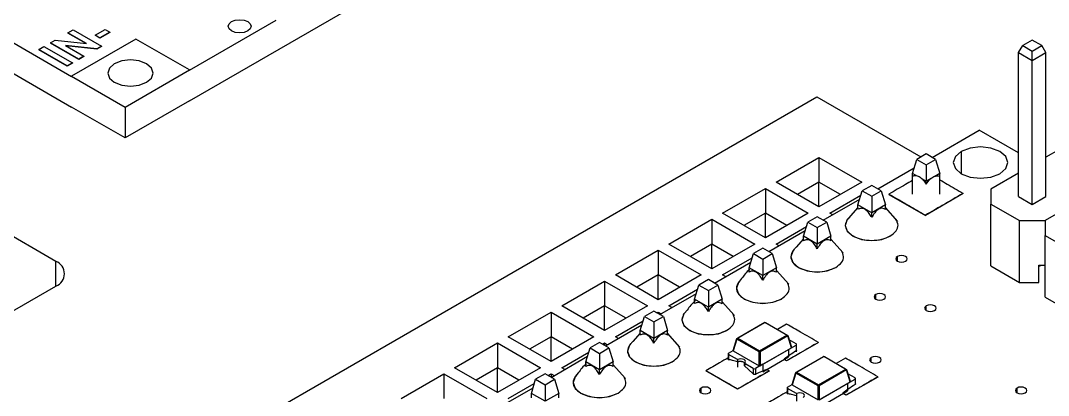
# Model space of a CAD drawing. Header units: millimetres. Extents: x 53 to 380, y 29 to 265.
# Drawn here: x 289.72 to 306.67, y 113.58 to 119.77 of the extents above; entities that cross this region are included whole.
import ezdxf

# ---------------------------------------------------------------- set-up
doc = ezdxf.new("R2010")
doc.units = ezdxf.units.MM

msp = doc.modelspace()

# ---------------------------------------------------------------- linework, layer by layer
at = {"color": 7, "linetype": 'Continuous', "lineweight": 25}
for p, q in [((292.501, 118.4403), (304.619, 125.4359)), ((283.8389, 122.7224), (290.5564, 118.8445)), ((283.8389, 122.2162), (290.5564, 118.3382)), ((292.501, 118.9465), (293.9329, 119.7732)), ((290.4991, 119.5637), (290.5831, 119.6121)), ((290.8069, 119.386), (290.4991, 119.5637)), ((290.4991, 119.5637), (290.4991, 119.5596)), ((290.7982, 119.3869), (290.4991, 119.5596)), ((290.5831, 119.6121), (291.0508, 119.3421)), ((290.9489, 119.5256), (291.1108, 119.6191)), ((291.1887, 119.5741), (291.0268, 119.4806)), ((291.1887, 119.57), (291.0268, 119.4765)), ((291.1108, 119.6191), (291.1887, 119.5741)), ((291.1887, 119.5741), (291.1887, 119.57)), ((290.3001, 115.7917), (283.9362, 119.4656)), ((290.2113, 119.3975), (290.2869, 119.4412)), ((290.2113, 119.3975), (290.2113, 119.3934)), ((290.679, 119.1275), (290.2113, 119.3975)), ((290.679, 119.1234), (290.2113, 119.3934)), ((290.2869, 119.4412), (290.8069, 119.386)), ((291.6171, 119.4607), (290.5564, 118.8484)), ((290.9489, 119.5256), (290.9489, 119.5215)), ((291.0268, 119.4806), (290.9489, 119.5256)), ((291.0268, 119.4765), (290.9489, 119.5215)), ((291.0268, 119.4806), (291.0268, 119.4765)), ((292.501, 118.9504), (291.6171, 119.4607)), ((306.4045, 119.441), (306.2489, 119.3512)), ((306.56, 119.3512), (306.4045, 119.441)), ((290.0194, 119.2868), (290.1034, 119.3352)), ((290.0194, 119.2868), (290.0194, 119.2827)), ((290.4871, 119.0167), (290.0194, 119.2868)), ((290.4871, 119.0127), (290.0194, 119.2827)), ((290.1034, 119.3352), (290.5711, 119.0652)), ((290.9746, 119.2982), (290.4561, 119.3531)), ((290.4561, 119.3531), (290.763, 119.176)), ((290.9746, 119.2941), (290.4648, 119.3481)), ((291.0508, 119.3421), (290.9746, 119.2982)), ((291.0508, 119.3381), (290.9746, 119.2941)), ((290.9746, 119.2982), (290.9746, 119.2941)), ((291.0508, 119.3421), (291.0508, 119.3381)), ((306.1782, 119.2391), (306.2489, 119.3512)), ((306.1782, 119.2391), (306.4045, 119.1084)), ((306.1782, 116.8608), (306.1782, 119.2391)), ((306.2489, 119.3512), (306.4045, 119.2614)), ((306.4045, 119.2614), (306.56, 119.3512)), ((306.4045, 119.1084), (306.4045, 119.2614)), ((306.4045, 119.1084), (306.6307, 119.2391)), ((306.6307, 119.2391), (306.56, 119.3512)), ((306.6307, 116.8608), (306.6307, 119.2391)), ((290.5711, 119.0652), (290.4871, 119.0167)), ((290.5711, 119.0611), (290.4871, 119.0127)), ((290.5711, 119.0652), (290.5711, 119.0611)), ((290.763, 119.176), (290.679, 119.1275)), ((290.763, 119.1719), (290.679, 119.1234)), ((290.679, 119.1275), (290.679, 119.1234)), ((290.763, 119.176), (290.763, 119.1719)), ((306.4045, 116.7302), (306.4045, 119.1084)), ((290.4871, 119.0167), (290.4871, 119.0127)), ((291.4403, 118.3381), (292.501, 118.9504)), ((292.501, 118.9465), (292.501, 118.9504)), ((290.5564, 118.8484), (291.4403, 118.3381)), ((290.5564, 118.8445), (290.5564, 118.8484)), ((286.305, 108.9555), (302.8513, 118.5074)), ((292.501, 118.4405), (291.4403, 117.8282)), ((292.5008, 118.4404), (292.501, 118.4403)), ((292.501, 118.4405), (292.501, 118.4403)), ((302.8513, 118.5074), (304.5692, 117.5157)), ((291.4403, 117.8282), (290.5564, 118.3384)), ((290.5564, 118.3384), (290.5564, 118.3382)), ((290.5564, 118.3382), (290.5566, 118.3383)), ((291.4403, 118.3381), (291.4403, 117.8282)), ((304.7535, 117.5077), (305.5312, 117.9566)), ((306.1782, 117.5831), (305.5312, 117.9566)), ((307.0762, 117.767), (306.6307, 117.5098)), ((302.1795, 117.0991), (302.8866, 117.5073)), ((302.8866, 117.5073), (303.5937, 117.0991)), ((302.8866, 117.5073), (302.8866, 117.0991)), ((304.6544, 117.5649), (304.4988, 117.4751)), ((304.8099, 117.4751), (304.6544, 117.5649)), ((303.8554, 116.9892), (304.4564, 117.3362)), ((304.4281, 117.2435), (304.4988, 117.4751)), ((304.4988, 117.4751), (304.6544, 117.3853)), ((304.6544, 117.3853), (304.8099, 117.4751)), ((304.6544, 117.3853), (304.6544, 117.1129)), ((304.8099, 117.4751), (304.8807, 117.2435)), ((304.4914, 117.2069), (304.4281, 117.2435)), ((304.4281, 116.9035), (304.4281, 117.2435)), ((304.8807, 117.2435), (304.7966, 117.195)), ((304.8807, 116.9035), (304.8807, 117.2435)), ((306.1782, 117.2486), (305.7186, 116.9832)), ((301.2956, 116.5889), (302.0027, 116.9971)), ((302.0027, 116.9971), (302.7098, 116.5889)), ((302.0027, 116.9971), (302.0027, 116.5889)), ((302.8866, 116.6909), (302.1795, 117.0991)), ((302.8866, 117.0991), (302.5331, 116.895)), ((303.5937, 117.0991), (302.8866, 116.6909)), ((303.2401, 116.895), (302.8866, 117.0991)), ((302.8866, 116.6909), (302.8866, 117.0991)), ((303.7564, 117.0464), (303.6008, 116.9566)), ((303.9119, 116.9566), (303.7564, 117.0464)), ((304.6544, 117.1129), (304.5895, 117.1504)), ((304.7305, 117.1568), (304.6544, 117.1129)), ((304.6544, 117.0671), (304.6544, 117.1129)), ((303.0634, 116.5889), (303.5795, 116.8868)), ((303.5301, 116.7251), (303.6008, 116.9566)), ((303.6008, 116.9566), (303.7564, 116.8668)), ((303.7564, 116.8668), (303.9119, 116.9566)), ((303.7564, 116.8668), (303.7564, 116.5945)), ((303.9119, 116.9566), (303.9826, 116.7251)), ((304.0407, 116.9021), (304.0407, 116.8981)), ((304.0407, 116.8981), (304.6435, 116.5501)), ((305.2665, 116.9098), (304.6435, 116.5501)), ((305.2665, 116.9138), (305.2665, 116.9098)), ((305.7186, 116.9832), (305.7186, 116.7383)), ((306.1782, 116.8608), (306.4045, 116.7302)), ((306.4045, 116.7302), (306.6307, 116.8608)), ((302.9574, 116.4708), (303.5584, 116.8178)), ((303.7564, 116.5945), (303.5301, 116.7251)), ((303.5301, 116.6511), (303.5301, 116.7251)), ((303.9826, 116.7251), (303.7564, 116.5945)), ((303.9826, 116.6494), (303.9826, 116.7251)), ((304.1862, 116.4517), (303.9829, 116.6791)), ((305.7186, 116.7383), (306.1923, 116.4648)), ((305.7186, 115.7176), (305.7186, 116.7383)), ((307.0762, 116.7302), (306.6166, 116.4648)), ((300.4117, 116.0786), (301.1188, 116.4868)), ((301.1188, 116.4868), (301.826, 116.0786)), ((301.1188, 116.4868), (301.1188, 116.0786)), ((302.0027, 116.1807), (301.2956, 116.5889)), ((302.0027, 116.5889), (301.6492, 116.3848)), ((302.7098, 116.5889), (302.0027, 116.1807)), ((302.3563, 116.3848), (302.0027, 116.5889)), ((302.0027, 116.1807), (302.0027, 116.5889)), ((302.8583, 116.528), (302.7028, 116.4382)), ((303.0139, 116.4382), (302.8583, 116.528)), ((303.1126, 116.5604), (303.0634, 116.5889)), ((303.7564, 116.5188), (303.7564, 116.5945)), ((304.6435, 116.5541), (304.6435, 116.5501)), ((302.1795, 116.0786), (302.6814, 116.3684)), ((302.6321, 116.2067), (302.7028, 116.4382)), ((302.7028, 116.4382), (302.8583, 116.3484)), ((302.8583, 116.3484), (303.0139, 116.4382)), ((302.8583, 116.3484), (302.8583, 116.076)), ((303.0139, 116.4382), (303.0846, 116.2067)), ((306.1923, 115.4441), (306.1923, 116.4648)), ((306.1923, 116.4648), (306.6166, 116.4648)), ((306.6166, 116.4648), (306.6166, 116.2199)), ((302.0594, 115.9524), (302.6604, 116.2993)), ((302.8583, 116.076), (302.6321, 116.2067)), ((302.6321, 116.1327), (302.6321, 116.2067)), ((303.0846, 116.2067), (302.8583, 116.076)), ((303.0846, 116.131), (303.0846, 116.2067)), ((303.2882, 115.9333), (303.0848, 116.1607)), ((304.0628, 116.2123), (304.0628, 116.2081)), ((306.6166, 116.2199), (307.0904, 115.9464)), ((306.6166, 115.1992), (306.6166, 116.2199)), ((299.5279, 115.5684), (300.235, 115.9766)), ((300.235, 115.9766), (300.9421, 115.5684)), ((300.235, 115.9766), (300.235, 115.5683)), ((301.1188, 115.6704), (300.4117, 116.0786)), ((301.1188, 116.0786), (300.7653, 115.8745)), ((301.826, 116.0786), (301.1188, 115.6704)), ((301.4724, 115.8745), (301.1188, 116.0786)), ((301.1188, 115.6704), (301.1188, 116.0786)), ((301.9603, 116.0096), (301.8047, 115.9198)), ((302.1159, 115.9198), (301.9603, 116.0096)), ((302.2288, 116.0502), (302.1795, 116.0786)), ((302.8583, 116.0003), (302.8583, 116.076)), ((301.2956, 115.5684), (301.7834, 115.85)), ((301.734, 115.6883), (301.8047, 115.9198)), ((301.8047, 115.9198), (301.9603, 115.83)), ((301.9603, 115.83), (302.1159, 115.9198)), ((301.9603, 115.83), (301.9603, 115.5576)), ((302.1159, 115.9198), (302.1866, 115.6883)), ((301.1614, 115.434), (301.7623, 115.7809)), ((301.9603, 115.5576), (301.734, 115.6883)), ((301.734, 115.6143), (301.734, 115.6883)), ((302.1866, 115.6883), (301.9603, 115.5576)), ((302.1866, 115.6125), (302.1866, 115.6883)), ((302.3902, 115.4149), (302.1868, 115.6423)), ((303.1648, 115.6938), (303.1648, 115.6897)), ((305.7186, 115.7176), (306.1923, 115.4441)), ((306.5105, 115.7299), (306.6166, 115.7299)), ((306.5105, 115.4441), (306.5105, 115.7299)), ((306.5105, 115.7104), (306.564, 115.7299)), ((298.644, 115.0581), (299.3511, 115.4663)), ((299.3511, 115.4663), (300.0582, 115.0581)), ((299.3511, 115.4663), (299.3511, 115.0581)), ((300.235, 115.1602), (299.5279, 115.5684)), ((300.235, 115.5683), (299.8814, 115.3643)), ((300.9421, 115.5684), (300.235, 115.1602)), ((300.5885, 115.3643), (300.235, 115.5683)), ((300.235, 115.1602), (300.235, 115.5683)), ((301.0623, 115.4912), (300.9067, 115.4014)), ((301.2178, 115.4014), (301.0623, 115.4912)), ((301.1121, 115.4624), (301.1188, 115.4663)), ((301.1188, 115.4663), (301.1681, 115.4379)), ((301.1188, 115.4663), (301.1188, 115.4585)), ((301.3449, 115.5399), (301.2956, 115.5684)), ((301.6107, 115.5069), (301.5571, 115.4462)), ((301.9603, 115.4819), (301.9603, 115.5576)), ((289.2395, 114.7712), (290.3001, 115.3835)), ((300.4117, 115.0581), (300.8854, 115.3316)), ((300.836, 115.1698), (300.9067, 115.4014)), ((300.9067, 115.4014), (301.0623, 115.3116)), ((301.0623, 115.3116), (301.2178, 115.4014)), ((301.0623, 115.3116), (301.0623, 115.0392)), ((301.2178, 115.4014), (301.2886, 115.1698)), ((306.1923, 115.4441), (306.5105, 115.4441)), ((300.2633, 114.9156), (300.8643, 115.2625)), ((301.0623, 115.0392), (300.836, 115.1698)), ((300.836, 115.0959), (300.836, 115.1698)), ((301.2886, 115.1698), (301.0623, 115.0392)), ((301.2886, 115.0941), (301.2886, 115.1698)), ((301.4922, 114.8965), (301.2888, 115.1238)), ((302.2668, 115.1754), (302.2668, 115.1713)), ((306.6166, 115.1992), (307.0904, 114.9257)), ((297.7601, 114.5479), (298.4672, 114.9561)), ((298.4672, 114.9561), (299.1743, 114.5479)), ((298.4672, 114.9561), (298.4672, 114.5478)), ((299.3511, 114.6499), (298.644, 115.0581)), ((299.3511, 115.0581), (298.9976, 114.854)), ((300.0582, 115.0581), (299.3511, 114.6499)), ((299.7046, 114.854), (299.3511, 115.0581)), ((299.3511, 114.6499), (299.3511, 115.0581)), ((300.1643, 114.9728), (300.0087, 114.883)), ((300.3198, 114.883), (300.1643, 114.9728)), ((300.2141, 114.944), (300.235, 114.9561)), ((300.235, 114.9561), (300.2842, 114.9276)), ((300.235, 114.9561), (300.235, 114.9319)), ((300.461, 115.0297), (300.4117, 115.0581)), ((300.7127, 114.9885), (300.6659, 114.9355)), ((301.0623, 114.9635), (301.0623, 115.0392)), ((299.5279, 114.5479), (299.9874, 114.8131)), ((299.938, 114.6514), (300.0087, 114.883)), ((300.0087, 114.883), (300.1643, 114.7932)), ((300.1643, 114.7932), (300.3198, 114.883)), ((300.1643, 114.7932), (300.1643, 114.5208)), ((300.3198, 114.883), (300.3905, 114.6514)), ((299.3653, 114.3972), (299.9663, 114.7441)), ((300.1643, 114.5208), (299.938, 114.6514)), ((299.938, 114.5775), (299.938, 114.6514)), ((300.3905, 114.6514), (300.1643, 114.5208)), ((300.3905, 114.5757), (300.3905, 114.6514)), ((301.3688, 114.657), (301.3688, 114.6529)), ((301.5328, 114.5196), (301.9887, 114.7827)), ((301.9961, 114.7835), (301.5455, 114.5234)), ((301.9961, 114.7835), (301.9887, 114.7827)), ((302.3583, 114.5745), (301.9961, 114.7835)), ((301.9961, 114.7835), (302.0033, 114.7828)), ((302.0033, 114.7828), (302.3707, 114.5707)), ((302.3525, 114.7575), (302.1998, 114.6694)), ((296.8762, 114.0376), (297.5833, 114.4458)), ((297.5833, 114.4458), (298.2904, 114.0376)), ((297.5833, 114.4458), (297.5833, 114.0376)), ((298.4672, 114.1397), (297.7601, 114.5479)), ((298.4672, 114.5478), (298.1137, 114.3437)), ((299.1743, 114.5479), (298.4672, 114.1397)), ((298.8207, 114.3437), (298.4672, 114.5478)), ((298.4672, 114.1397), (298.4672, 114.5478)), ((299.2662, 114.4543), (299.1107, 114.3645)), ((299.4218, 114.3645), (299.2662, 114.4543)), ((299.316, 114.4256), (299.3511, 114.4458)), ((299.3511, 114.4458), (299.4003, 114.4174)), ((299.3511, 114.4458), (299.3511, 114.4054)), ((299.5771, 114.5194), (299.5279, 114.5479)), ((300.1643, 114.4451), (300.1643, 114.5208)), ((300.5941, 114.3781), (300.3905, 114.6057)), ((301.4729, 114.3235), (301.5328, 114.5196)), ((301.5331, 114.5111), (301.4732, 114.315)), ((301.5328, 114.5196), (301.5455, 114.5234)), ((301.5328, 114.5196), (301.5331, 114.5111)), ((301.5331, 114.5111), (301.5455, 114.5234)), ((301.9005, 114.299), (301.5331, 114.5111)), ((301.5455, 114.5234), (301.9077, 114.3144)), ((301.9077, 114.3144), (302.3583, 114.5745)), ((302.371, 114.5623), (301.9151, 114.2991)), ((302.8765, 114.451), (302.3532, 114.1489)), ((302.3583, 114.5745), (302.371, 114.5623)), ((302.3583, 114.5745), (302.3707, 114.5707)), ((302.371, 114.5623), (302.3707, 114.5707)), ((302.3707, 114.5707), (302.4306, 114.3746)), ((302.4309, 114.3662), (302.371, 114.5623)), ((302.5087, 114.4316), (302.3928, 114.4985)), ((302.8765, 114.455), (302.8765, 114.451)), ((298.644, 114.0376), (299.0893, 114.2947)), ((299.04, 114.133), (299.1107, 114.3645)), ((299.1107, 114.3645), (299.2662, 114.2747)), ((299.2662, 114.2747), (299.4218, 114.3645)), ((299.4218, 114.3645), (299.4925, 114.133)), ((301.3951, 114.2785), (301.4729, 114.3235)), ((301.4732, 114.315), (301.4729, 114.3235)), ((301.4732, 114.315), (301.9005, 114.0683)), ((301.9005, 114.299), (301.9077, 114.3144)), ((301.9005, 114.299), (301.9151, 114.2991)), ((301.9005, 114.0683), (301.9005, 114.299)), ((301.9151, 114.2991), (301.9077, 114.3144)), ((301.9151, 114.0685), (302.4309, 114.3662)), ((301.9151, 114.2991), (301.9151, 114.0685)), ((301.9607, 114.0948), (302.385, 114.3397)), ((302.385, 114.3397), (302.5087, 114.4112)), ((302.385, 114.3397), (302.385, 114.2172)), ((302.4306, 114.3746), (302.4309, 114.3662)), ((302.5161, 114.3287), (302.5161, 114.4214)), ((302.5161, 114.2989), (302.5161, 114.328)), ((298.4673, 113.8787), (299.0683, 114.2257)), ((299.2662, 114.0024), (299.04, 114.133)), ((299.04, 114.0591), (299.04, 114.133)), ((299.2662, 114.2747), (299.2662, 114.0024)), ((299.4925, 114.133), (299.2662, 114.0024)), ((299.4925, 114.0573), (299.4925, 114.133)), ((300.4707, 114.1386), (300.4707, 114.1345)), ((301.3877, 114.2683), (301.3877, 114.1727)), ((301.5453, 114.1713), (301.3951, 114.2581)), ((301.5453, 114.1713), (301.5453, 114.0489)), ((301.8016, 114.0234), (301.6514, 114.1101)), ((301.6514, 114.1101), (301.6514, 114.0723)), ((301.9607, 113.9723), (302.385, 114.2172)), ((302.3099, 114.178), (302.3099, 114.1739)), ((302.3532, 114.1489), (302.3099, 114.1739)), ((302.3532, 114.1529), (302.3532, 114.1489)), ((302.5051, 113.9583), (302.961, 114.2214)), ((302.9684, 114.2223), (302.5178, 113.9622)), ((302.9684, 114.2223), (302.961, 114.2214)), ((303.3305, 114.0132), (302.9684, 114.2223)), ((302.9684, 114.2223), (302.9755, 114.2216)), ((302.9755, 114.2216), (303.343, 114.0094)), ((303.324, 114.1967), (303.1713, 114.1086)), ((297.5833, 113.6294), (296.8762, 114.0376)), ((297.5833, 114.0376), (297.2298, 113.8335)), ((298.2904, 114.0376), (297.5833, 113.6294)), ((297.9368, 113.8335), (297.5833, 114.0376)), ((297.5833, 113.6294), (297.5833, 114.0376)), ((298.6932, 114.0092), (298.644, 114.0376)), ((298.9166, 113.9516), (298.8699, 113.8987)), ((299.2662, 113.9267), (299.2662, 114.0024)), ((299.6961, 113.8596), (299.4925, 114.0872)), ((301.0196, 113.988), (301.0196, 113.984)), ((301.5436, 113.6815), (301.0196, 113.984)), ((302.0636, 113.9817), (301.5436, 113.6815)), ((301.801, 113.9365), (301.6514, 114.0723)), ((301.9607, 114.0948), (301.837, 114.0234)), ((301.9151, 114.0685), (301.9005, 114.0683)), ((301.9607, 114.0948), (301.9607, 113.9854)), ((302.0636, 113.9857), (302.0636, 113.9817)), ((302.4452, 113.7622), (302.5051, 113.9583)), ((302.5053, 113.9499), (302.4454, 113.7538)), ((302.5051, 113.9583), (302.5178, 113.9622)), ((302.5051, 113.9583), (302.5053, 113.9499)), ((302.5053, 113.9499), (302.5178, 113.9622)), ((302.8728, 113.7377), (302.5053, 113.9499)), ((302.5178, 113.9622), (302.88, 113.7531)), ((302.88, 113.7531), (303.3305, 114.0132)), ((303.3432, 114.001), (302.8874, 113.7378)), ((303.3305, 114.0132), (303.3432, 114.001)), ((303.3305, 114.0132), (303.343, 114.0094)), ((303.3432, 114.001), (303.343, 114.0094)), ((303.343, 114.0094), (303.4029, 113.8133)), ((303.4031, 113.8049), (303.3432, 114.001)), ((303.481, 113.8703), (303.3651, 113.9372)), ((295.9923, 113.5274), (296.6994, 113.9356)), ((296.6994, 113.9356), (297.4065, 113.5274)), ((296.6994, 113.9356), (296.6994, 113.5273)), ((297.7601, 113.5274), (298.1913, 113.7763)), ((298.1419, 113.6146), (298.2126, 113.8461)), ((298.3682, 113.9359), (298.2126, 113.8461)), ((298.2126, 113.8461), (298.3682, 113.7563)), ((298.5238, 113.8461), (298.3682, 113.9359)), ((298.3682, 113.7563), (298.5238, 113.8461)), ((298.418, 113.9072), (298.4672, 113.9356)), ((298.4672, 113.9356), (298.5165, 113.9071)), ((298.4672, 113.9356), (298.4672, 113.8788)), ((298.5238, 113.8461), (298.5945, 113.6146)), ((302.8874, 113.5072), (303.4031, 113.8049)), ((302.933, 113.5335), (303.3573, 113.7784)), ((303.8582, 113.8843), (303.3349, 113.5822)), ((303.3573, 113.7784), (303.481, 113.8499)), ((303.3573, 113.7784), (303.3573, 113.656)), ((303.4029, 113.8133), (303.4031, 113.8049)), ((303.4883, 113.7716), (303.4883, 113.8601)), ((303.8582, 113.8883), (303.8582, 113.8843)), ((297.5692, 113.3603), (298.1702, 113.7073)), ((298.3682, 113.484), (298.1419, 113.6146)), ((298.1419, 113.5406), (298.1419, 113.6146)), ((298.3682, 113.7563), (298.3682, 113.484)), ((298.5945, 113.6146), (298.3682, 113.484)), ((298.5945, 113.5389), (298.5945, 113.6146)), ((299.5727, 113.6202), (299.5727, 113.616)), ((301.5436, 113.6855), (301.5436, 113.6815)), ((302.36, 113.707), (302.36, 113.6113)), ((302.3673, 113.7172), (302.4452, 113.7622)), ((302.5176, 113.6101), (302.3673, 113.6968)), ((302.4454, 113.7538), (302.4452, 113.7622)), ((302.4454, 113.7538), (302.8728, 113.507)), ((302.5176, 113.6101), (302.5176, 113.4876)), ((302.8728, 113.7377), (302.88, 113.7531)), ((302.8728, 113.7377), (302.8874, 113.7378)), ((302.8728, 113.507), (302.8728, 113.7377)), ((302.8874, 113.7378), (302.88, 113.7531)), ((302.8874, 113.7378), (302.8874, 113.5072)), ((302.933, 113.411), (303.3573, 113.656)), ((303.2822, 113.6167), (303.2822, 113.6126)), ((303.3349, 113.5822), (303.2822, 113.6126)), ((303.3349, 113.5862), (303.3349, 113.5822))]:
    msp.add_line(p, q, dxfattribs=at)
at = {"color": 8, "linetype": 'Continuous', "lineweight": 25}
for p, q in [((305.2334, 117.606), (305.2334, 117.2387)), ((304.1806, 115.7954), (304.1806, 115.873)), ((290.3001, 115.3835), (290.3001, 115.7917)), ((303.8236, 115.1679), (303.8236, 115.2455)), ((304.6565, 114.9825), (304.6565, 115.06)), ((302.5087, 114.4112), (302.5087, 114.3153)), ((301.3951, 114.2581), (301.3951, 114.1689)), ((303.7492, 114.1302), (303.7492, 114.2077)), ((301.8016, 114.0234), (301.8016, 113.9363)), ((301.837, 114.0234), (301.837, 113.9267)), ((303.481, 113.8499), (303.481, 113.7582)), ((300.9425, 113.6246), (300.9425, 113.7022)), ((302.3673, 113.6968), (302.3673, 113.6074)), ((306.1536, 113.6246), (306.1536, 113.7022))]:
    msp.add_line(p, q, dxfattribs=at)
at = {"color": 7, "linetype": 'Continuous', "lineweight": 25, "flags": 128}
for points in [[(293.1981, 119.5939), (293.1575, 119.629), (293.1432, 119.6705), (293.1575, 119.7119), (293.1981, 119.747), (293.259, 119.7705), (293.3307, 119.7787), (293.4025, 119.7705), (293.4633, 119.747)], [(293.4633, 119.747), (293.504, 119.7119), (293.5182, 119.6705), (293.504, 119.629), (293.4633, 119.5939), (293.4025, 119.5705), (293.3307, 119.5622), (293.259, 119.5705), (293.1981, 119.5939)], [(291.2635, 118.7463), (291.3852, 118.6994), (291.5287, 118.6829), (291.6722, 118.6994), (291.7939, 118.7463), (291.8752, 118.8165), (291.9037, 118.8994), (291.8752, 118.9822), (291.7939, 119.0525), (291.6722, 119.0994), (291.5287, 119.1159), (291.3852, 119.0994), (291.2635, 119.0525), (291.1823, 118.9822), (291.1537, 118.8994), (291.1823, 118.8165), (291.2635, 118.7463)], [(305.8698, 117.2387), (305.9674, 117.3229), (306.0016, 117.4224), (305.9674, 117.5218), (305.8698, 117.606), (305.7238, 117.6624), (305.5516, 117.6821), (305.3794, 117.6624), (305.2334, 117.606)], [(305.2334, 117.606), (305.1359, 117.5218), (305.1016, 117.4224), (305.1359, 117.3229), (305.2334, 117.2387), (305.3794, 117.1824), (305.5516, 117.1626), (305.7238, 117.1824), (305.8698, 117.2387)], [(303.5288, 116.6821), (303.4067, 116.5437), (303.36, 116.4908)], [(303.3778, 116.5095), (303.3541, 116.4815), (303.321, 116.3855), (303.3541, 116.2895), (303.4483, 116.2081), (303.5893, 116.1538), (303.7556, 116.1347), (303.9219, 116.1538), (304.0628, 116.2081)], [(302.6308, 116.1637), (302.5087, 116.0253), (302.462, 115.9723)], [(302.4798, 115.9911), (302.4561, 115.9631), (302.423, 115.8671), (302.4561, 115.7711), (302.5503, 115.6897), (302.6912, 115.6353), (302.8575, 115.6162), (303.0238, 115.6353), (303.1648, 115.6897)], [(304.1806, 115.873), (304.16, 115.8552), (304.1528, 115.8342), (304.16, 115.8132), (304.1806, 115.7954), (304.2114, 115.7836), (304.2478, 115.7794), (304.2841, 115.7836), (304.3149, 115.7954)], [(304.3149, 115.7954), (304.3355, 115.8132), (304.3428, 115.8342), (304.3355, 115.8552), (304.3149, 115.873), (304.2841, 115.8849), (304.2478, 115.8891), (304.2114, 115.8849), (304.1806, 115.873)], [(301.5817, 115.4727), (301.558, 115.4447), (301.525, 115.3487), (301.558, 115.2527), (301.6522, 115.1713), (301.7932, 115.1169), (301.9595, 115.0978), (302.1258, 115.1169), (302.2668, 115.1713)], [(303.8236, 115.2455), (303.803, 115.2277), (303.7957, 115.2067), (303.803, 115.1857), (303.8236, 115.1679), (303.8544, 115.156), (303.8907, 115.1519), (303.9271, 115.156), (303.9579, 115.1679)], [(303.9579, 115.1679), (303.9785, 115.1857), (303.9857, 115.2067), (303.9785, 115.2277), (303.9579, 115.2455), (303.9271, 115.2574), (303.8907, 115.2615), (303.8544, 115.2574), (303.8236, 115.2455)], [(300.6837, 114.9542), (300.66, 114.9263), (300.6269, 114.8303), (300.66, 114.7343), (300.7542, 114.6529), (300.8952, 114.5985), (301.0615, 114.5794), (301.2278, 114.5985), (301.3688, 114.6529)], [(304.6565, 115.06), (304.6359, 115.0423), (304.6286, 115.0213), (304.6359, 115.0003), (304.6565, 114.9825), (304.6873, 114.9706), (304.7236, 114.9664), (304.76, 114.9706), (304.7908, 114.9825)], [(304.7908, 114.9825), (304.8114, 115.0003), (304.8186, 115.0213), (304.8114, 115.0423), (304.7908, 115.06), (304.76, 115.0719), (304.7236, 115.0761), (304.6873, 115.0719), (304.6565, 115.06)], [(299.9367, 114.6084), (299.8146, 114.4701), (299.7679, 114.4171)], [(299.7857, 114.4358), (299.762, 114.4078), (299.7289, 114.3118), (299.762, 114.2158), (299.8562, 114.1345), (299.9972, 114.0801), (300.1635, 114.061), (300.3298, 114.0801), (300.4707, 114.1345)], [(301.6514, 114.1101), (301.6676, 114.1242), (301.6733, 114.1407), (301.6676, 114.1573), (301.6514, 114.1713), (301.627, 114.1807), (301.5983, 114.184), (301.5696, 114.1807), (301.5453, 114.1713)], [(303.7492, 114.2077), (303.7286, 114.1899), (303.7214, 114.1689), (303.7286, 114.148), (303.7492, 114.1302), (303.78, 114.1183), (303.8164, 114.1141), (303.8528, 114.1183), (303.8836, 114.1302)], [(303.8836, 114.1302), (303.9042, 114.148), (303.9114, 114.1689), (303.9042, 114.1899), (303.8836, 114.2077), (303.8528, 114.2196), (303.8164, 114.2238), (303.78, 114.2196), (303.7492, 114.2077)], [(298.8877, 113.9174), (298.864, 113.8894), (298.8309, 113.7934), (298.864, 113.6974), (298.9582, 113.616), (299.0991, 113.5617), (299.2654, 113.5426), (299.4317, 113.5617), (299.5727, 113.616)], [(300.9425, 113.7022), (300.9219, 113.6844), (300.9146, 113.6634), (300.9219, 113.6424), (300.9425, 113.6246), (300.9733, 113.6127), (301.0096, 113.6086), (301.046, 113.6127), (301.0768, 113.6246)], [(301.0768, 113.6246), (301.0974, 113.6424), (301.1046, 113.6634), (301.0974, 113.6844), (301.0768, 113.7022), (301.046, 113.7141), (301.0096, 113.7182), (300.9733, 113.7141), (300.9425, 113.7022)], [(302.6237, 113.5488), (302.6399, 113.5629), (302.6456, 113.5794), (302.6399, 113.596), (302.6237, 113.6101), (302.5993, 113.6194), (302.5706, 113.6227), (302.5419, 113.6194), (302.5176, 113.6101)], [(306.1536, 113.7022), (306.133, 113.6844), (306.1258, 113.6634), (306.133, 113.6424), (306.1536, 113.6246), (306.1844, 113.6128), (306.2208, 113.6086), (306.2571, 113.6128), (306.2879, 113.6246)], [(306.2879, 113.6246), (306.3085, 113.6424), (306.3158, 113.6634), (306.3085, 113.6844), (306.2879, 113.7022), (306.2571, 113.7141), (306.2208, 113.7183), (306.1844, 113.7141), (306.1536, 113.7022)]]:
    msp.add_lwpolyline(points, dxfattribs=at)
at = {"color": 7, "linetype": 'Continuous', "lineweight": 25}
for centre, radius, start, end in [((290.2226, 115.5876), 0.2183, 290.78309, 69.21672), ((301.3989, 114.2683), 0.0109, 110.78424, 249.21668), ((302.5049, 114.4214), 0.0109, 290.78325, 69.21628), ((301.8193, 114.0575), 0.0384, 242.60967, 297.39033), ((303.4771, 113.8601), 0.0109, 290.78321, 69.21656), ((302.3712, 113.707), 0.0109, 110.78319, 249.21681)]:
    msp.add_arc(centre, radius, start, end, dxfattribs=at)
for points, knots in [([(304.4281, 117.1993), (304.4483, 117.2047), (304.4858, 117.2148), (304.5514, 117.1875), (304.6086, 117.1337), (304.6384, 117.0903), (304.6544, 117.0671)], [0, 0, 0, 0, 0.2965029, 0.5524542, 0.7605544, 1, 1, 1, 1]), ([(304.6544, 117.0671), (304.6747, 117.0948), (304.7127, 117.1466), (304.7774, 117.1937), (304.8343, 117.2081), (304.8646, 117.2014), (304.8807, 117.1978)], [0, 0, 0, 0, 0.2951029, 0.5542386, 0.7634711, 1, 1, 1, 1]), ([(304.4281, 117.1259), (304.3903, 117.1041), (304.2612, 117.0296), (304.132, 116.9549), (304.0407, 116.9021)], [0, 0, 0, 0, 0.2924892, 1, 1, 1, 1]), ([(304.8807, 117.1366), (304.9209, 117.1134), (305.0495, 117.0392), (305.1781, 116.9649), (305.2665, 116.9138)], [0, 0, 0, 0, 0.3125665, 1, 1, 1, 1]), ([(304.0407, 116.9021), (304.1532, 116.8372), (304.3541, 116.7213), (304.5551, 116.6052), (304.6435, 116.5541)], [0, 0, 0, 0, 0.5600001, 1, 1, 1, 1]), ([(305.2665, 116.9138), (305.1502, 116.8467), (304.9425, 116.7269), (304.7349, 116.6069), (304.6435, 116.5541)], [0, 0, 0, 0, 0.5599997, 1, 1, 1, 1]), ([(303.7564, 116.5188), (303.7428, 116.5407), (303.7176, 116.5814), (303.6742, 116.6321), (303.6257, 116.6651), (303.5749, 116.6711), (303.5459, 116.6582), (303.5301, 116.6511)], [0, 0, 0, 0, 0.21015079, 0.39033374, 0.55350202, 0.75715599, 1, 1, 1, 1]), ([(303.9826, 116.6494), (303.9691, 116.6558), (303.944, 116.6678), (303.9006, 116.669), (303.8517, 116.6456), (303.8011, 116.5915), (303.7721, 116.5444), (303.7564, 116.5188)], [0, 0, 0, 0, 0.2102104, 0.3898621, 0.5520093, 0.7557338, 1, 1, 1, 1]), ([(303.3541, 116.4856), (303.3384, 116.4539), (303.3069, 116.3903), (303.3444, 116.291), (303.44, 116.2077), (303.5851, 116.1517), (303.755, 116.1326), (303.9283, 116.1506), (304.018, 116.1917), (304.0628, 116.2123)], [0, 0, 0, 0, 0.142857, 0.2857143, 0.4285713, 0.5714286, 0.7142859, 0.8571429, 1, 1, 1, 1]), ([(304.0628, 116.2123), (304.0982, 116.2381), (304.1689, 116.2897), (304.2037, 116.3906), (304.1726, 116.454), (304.157, 116.4856)], [0, 0, 0, 0, 0.3333339, 0.6666666, 1, 1, 1, 1]), ([(302.8583, 116.0003), (302.8448, 116.0222), (302.8196, 116.0629), (302.7762, 116.1137), (302.7276, 116.1467), (302.6769, 116.1527), (302.6478, 116.1398), (302.6321, 116.1327)], [0, 0, 0, 0, 0.21015079, 0.39033374, 0.55350202, 0.75715599, 1, 1, 1, 1]), ([(303.0846, 116.131), (303.0711, 116.1374), (303.0459, 116.1494), (303.0025, 116.1506), (302.9537, 116.1271), (302.903, 116.0731), (302.8741, 116.026), (302.8583, 116.0003)], [0, 0, 0, 0, 0.2102104, 0.3898621, 0.5520099, 0.7557343, 1, 1, 1, 1]), ([(302.4561, 115.9672), (302.4403, 115.9355), (302.4089, 115.8719), (302.4464, 115.7725), (302.542, 115.6893), (302.6871, 115.6333), (302.8569, 115.6142), (303.0303, 115.6322), (303.12, 115.6733), (303.1648, 115.6938)], [0, 0, 0, 0, 0.1428571, 0.2857143, 0.4285714, 0.5714286, 0.7142858, 0.8571429, 1, 1, 1, 1]), ([(303.1648, 115.6938), (303.2002, 115.7197), (303.2709, 115.7713), (303.3056, 115.8722), (303.2746, 115.9356), (303.259, 115.9672)], [0, 0, 0, 0, 0.3333332, 0.6666669, 1, 1, 1, 1]), ([(301.7461, 115.6595), (301.7452, 115.6588), (301.6884, 115.6155), (301.6493, 115.5608), (301.6107, 115.5069)], [0, 0, 0, 0, 0.0143811, 1, 1, 1, 1]), ([(301.9603, 115.4819), (301.9468, 115.5038), (301.9216, 115.5445), (301.8781, 115.5953), (301.8296, 115.6283), (301.7789, 115.6343), (301.7498, 115.6213), (301.734, 115.6143)], [0, 0, 0, 0, 0.21015079, 0.39033374, 0.55350202, 0.75715599, 1, 1, 1, 1]), ([(302.1866, 115.6125), (302.173, 115.619), (302.1479, 115.631), (302.1045, 115.6321), (302.0557, 115.6087), (302.005, 115.5547), (301.9761, 115.5076), (301.9603, 115.4819)], [0, 0, 0, 0, 0.2102099, 0.3898622, 0.5520094, 0.7557338, 1, 1, 1, 1]), ([(301.558, 115.4488), (301.5423, 115.417), (301.5108, 115.3535), (301.5483, 115.2541), (301.644, 115.1709), (301.7891, 115.1149), (301.9589, 115.0958), (302.1323, 115.1138), (302.2219, 115.1549), (302.2668, 115.1754)], [0, 0, 0, 0, 0.1428571, 0.2857143, 0.4285714, 0.5714286, 0.7142858, 0.8571429, 1, 1, 1, 1]), ([(302.2668, 115.1754), (302.3021, 115.2013), (302.3729, 115.2529), (302.4076, 115.3538), (302.3765, 115.4171), (302.361, 115.4488)], [0, 0, 0, 0, 0.3333333, 0.6666666, 1, 1, 1, 1]), ([(300.848, 115.141), (300.8472, 115.1404), (300.7904, 115.0971), (300.7512, 115.0424), (300.7127, 114.9885)], [0, 0, 0, 0, 0.01438083, 1, 1, 1, 1]), ([(301.0623, 114.9635), (301.0487, 114.9854), (301.0236, 115.0261), (300.9801, 115.0768), (300.9316, 115.1099), (300.8808, 115.1158), (300.8518, 115.1029), (300.836, 115.0959)], [0, 0, 0, 0, 0.21015079, 0.39033374, 0.55350202, 0.75715599, 1, 1, 1, 1]), ([(301.2886, 115.0941), (301.275, 115.1006), (301.2499, 115.1126), (301.2065, 115.1137), (301.1577, 115.0903), (301.107, 115.0363), (301.0781, 114.9892), (301.0623, 114.9635)], [0, 0, 0, 0, 0.21021, 0.389862, 0.5520098, 0.755734, 1, 1, 1, 1]), ([(300.66, 114.9304), (300.6443, 114.8986), (300.6128, 114.8351), (300.6503, 114.7357), (300.746, 114.6525), (300.8911, 114.5965), (301.0609, 114.5773), (301.2343, 114.5954), (301.3239, 114.6365), (301.3688, 114.657)], [0, 0, 0, 0, 0.1428572, 0.2857143, 0.4285714, 0.5714286, 0.7142857, 0.8571429, 1, 1, 1, 1]), ([(301.3688, 114.657), (301.4041, 114.6828), (301.4748, 114.7345), (301.5096, 114.8354), (301.4785, 114.8987), (301.463, 114.9304)], [0, 0, 0, 0, 0.3333332, 0.6666667, 1, 1, 1, 1]), ([(302.8765, 114.455), (302.7787, 114.5115), (302.604, 114.6125), (302.4294, 114.7132), (302.3525, 114.7575)], [0, 0, 0, 0, 0.5599999, 1, 1, 1, 1]), ([(300.1643, 114.4451), (300.1507, 114.467), (300.1255, 114.5077), (300.0821, 114.5584), (300.0335, 114.5915), (299.9828, 114.5974), (299.9538, 114.5845), (299.938, 114.5775)], [0, 0, 0, 0, 0.21015079, 0.39033374, 0.55350202, 0.75715599, 1, 1, 1, 1]), ([(300.3905, 114.5757), (300.377, 114.5822), (300.3519, 114.5942), (300.3085, 114.5953), (300.2596, 114.5719), (300.209, 114.5179), (300.18, 114.4708), (300.1643, 114.4451)], [0, 0, 0, 0, 0.2102098, 0.389862, 0.5520096, 0.7557339, 1, 1, 1, 1]), ([(302.8765, 114.455), (302.7788, 114.3987), (302.6044, 114.2981), (302.43, 114.1973), (302.3532, 114.1529)], [0, 0, 0, 0, 0.5600001, 1, 1, 1, 1]), ([(299.762, 114.412), (299.7463, 114.3802), (299.7148, 114.3166), (299.7523, 114.2173), (299.8479, 114.134), (299.993, 114.0781), (300.1629, 114.0589), (300.3362, 114.0769), (300.4259, 114.118), (300.4707, 114.1386)], [0, 0, 0, 0, 0.1428571, 0.2857143, 0.4285713, 0.5714286, 0.7142857, 0.8571429, 1, 1, 1, 1]), ([(300.4707, 114.1386), (300.5061, 114.1644), (300.5768, 114.2161), (300.6116, 114.3169), (300.5805, 114.3803), (300.5649, 114.412)], [0, 0, 0, 0, 0.3333333, 0.6666667, 1, 1, 1, 1]), ([(302.5087, 114.3153), (302.4716, 114.2911), (302.4051, 114.2478), (302.339, 114.1994), (302.3099, 114.178)], [0, 0, 0, 0, 0.5588331, 1, 1, 1, 1]), ([(302.5157, 114.3287), (302.5158, 114.3282), (302.5164, 114.3252), (302.5143, 114.3201), (302.5106, 114.3169), (302.5087, 114.3153)], [0, 0, 0, 0, 0.095149, 0.5467258, 1, 1, 1, 1]), ([(301.3877, 114.2006), (301.3413, 114.1738), (301.2186, 114.103), (301.0958, 114.0321), (301.0196, 113.988)], [0, 0, 0, 0, 0.3785248, 1, 1, 1, 1]), ([(301.3951, 114.1689), (301.3928, 114.1692), (301.3886, 114.1699), (301.3882, 114.1718), (301.3881, 114.1727)], [0, 0, 0, 0, 0.54572743, 1, 1, 1, 1]), ([(301.5453, 114.1329), (301.517, 114.1429), (301.4655, 114.1613), (301.4169, 114.1665), (301.3951, 114.1689)], [0, 0, 0, 0, 0.550289, 1, 1, 1, 1]), ([(301.6514, 114.0723), (301.6555, 114.0743), (301.6632, 114.078), (301.6711, 114.0862), (301.6742, 114.0948), (301.6723, 114.1038), (301.6663, 114.1133), (301.6527, 114.1241), (301.6326, 114.1326), (301.6138, 114.1372), (301.5952, 114.1398), (301.5763, 114.1399), (301.5584, 114.1374), (301.5498, 114.1344), (301.5453, 114.1329)], [0, 0, 0, 0, 0.08105172, 0.1497923, 0.24995321, 0.3175474, 0.38178493, 0.49983712, 0.6182831, 0.68241404, 0.74970107, 0.85593753, 0.92329053, 1, 1, 1, 1]), ([(302.3532, 114.1529), (302.3451, 114.1576), (302.3307, 114.166), (302.3163, 114.1743), (302.3099, 114.178)], [0, 0, 0, 0, 0.5600013, 1, 1, 1, 1]), ([(303.8582, 113.8883), (303.7585, 113.9459), (303.5804, 114.0488), (303.4024, 114.1515), (303.324, 114.1967)], [0, 0, 0, 0, 0.56, 1, 1, 1, 1]), ([(299.052, 114.1042), (299.0512, 114.1036), (298.9943, 114.0603), (298.9552, 114.0056), (298.9166, 113.9516)], [0, 0, 0, 0, 0.01438083, 1, 1, 1, 1]), ([(299.2662, 113.9267), (299.2527, 113.9486), (299.2275, 113.9893), (299.1841, 114.04), (299.1355, 114.073), (299.0848, 114.079), (299.0557, 114.0661), (299.04, 114.0591)], [0, 0, 0, 0, 0.21015079, 0.39033374, 0.55350202, 0.75715599, 1, 1, 1, 1]), ([(299.4925, 114.0573), (299.479, 114.0638), (299.4538, 114.0757), (299.4104, 114.0769), (299.3616, 114.0535), (299.3109, 113.9995), (299.282, 113.9523), (299.2662, 113.9267)], [0, 0, 0, 0, 0.21021, 0.389862, 0.5520098, 0.755734, 1, 1, 1, 1]), ([(301.5436, 113.6855), (301.4458, 113.742), (301.2711, 113.843), (301.0964, 113.9437), (301.0196, 113.988)], [0, 0, 0, 0, 0.5599999, 1, 1, 1, 1]), ([(302.0636, 113.9857), (301.9665, 113.9297), (301.7932, 113.8298), (301.6198, 113.7296), (301.5436, 113.6855)], [0, 0, 0, 0, 0.56000005, 1, 1, 1, 1]), ([(301.837, 113.9267), (301.8339, 113.9257), (301.8276, 113.9236), (301.8168, 113.926), (301.8076, 113.9304), (301.8032, 113.9345), (301.801, 113.9365)], [0, 0, 0, 0, 0.27898291, 0.55872683, 0.77915778, 1, 1, 1, 1]), ([(302.0203, 114.0108), (301.9861, 113.9964), (301.9252, 113.9707), (301.8639, 113.9401), (301.837, 113.9267)], [0, 0, 0, 0, 0.5610853, 1, 1, 1, 1]), ([(302.0636, 113.9857), (302.0555, 113.9904), (302.0411, 113.9988), (302.0266, 114.0071), (302.0203, 114.0108)], [0, 0, 0, 0, 0.5600013, 1, 1, 1, 1]), ([(298.864, 113.8936), (298.8482, 113.8618), (298.8168, 113.7982), (298.8543, 113.6989), (298.9499, 113.6156), (299.095, 113.5597), (299.2648, 113.5405), (299.4382, 113.5585), (299.5279, 113.5996), (299.5727, 113.6202)], [0, 0, 0, 0, 0.1428571, 0.2857143, 0.4285714, 0.5714287, 0.7142858, 0.8571429, 1, 1, 1, 1]), ([(299.5727, 113.6202), (299.6081, 113.646), (299.6788, 113.6977), (299.7135, 113.7985), (299.6824, 113.8619), (299.6669, 113.8936)], [0, 0, 0, 0, 0.3333334, 0.6666668, 1, 1, 1, 1]), ([(303.8582, 113.8883), (303.7606, 113.8319), (303.5861, 113.7314), (303.4117, 113.6305), (303.3349, 113.5862)], [0, 0, 0, 0, 0.5600001, 1, 1, 1, 1]), ([(303.488, 113.7716), (303.4881, 113.7711), (303.4887, 113.7681), (303.4865, 113.763), (303.4829, 113.7598), (303.481, 113.7582)], [0, 0, 0, 0, 0.097245, 0.5477604, 1, 1, 1, 1]), ([(302.36, 113.6402), (302.3133, 113.6133), (302.1903, 113.5424), (302.0673, 113.4713), (301.9911, 113.4272)], [0, 0, 0, 0, 0.3798329, 1, 1, 1, 1]), ([(302.3673, 113.6074), (302.365, 113.6078), (302.3608, 113.6085), (302.3605, 113.6105), (302.3603, 113.6114)], [0, 0, 0, 0, 0.54614454, 1, 1, 1, 1]), ([(302.5176, 113.5711), (302.4893, 113.5811), (302.4378, 113.5992), (302.3892, 113.6049), (302.3673, 113.6074)], [0, 0, 0, 0, 0.55077908, 1, 1, 1, 1]), ([(303.481, 113.7582), (303.4438, 113.7334), (303.3772, 113.6892), (303.3113, 113.6389), (303.2822, 113.6167)], [0, 0, 0, 0, 0.55838013, 1, 1, 1, 1]), ([(303.3349, 113.5862), (303.3251, 113.5919), (303.3075, 113.6021), (303.2899, 113.6123), (303.2822, 113.6167)], [0, 0, 0, 0, 0.5600006, 1, 1, 1, 1])]:
    msp.add_open_spline(points, degree=3, knots=knots, dxfattribs=at)

doc.saveas('drawing.dxf')
